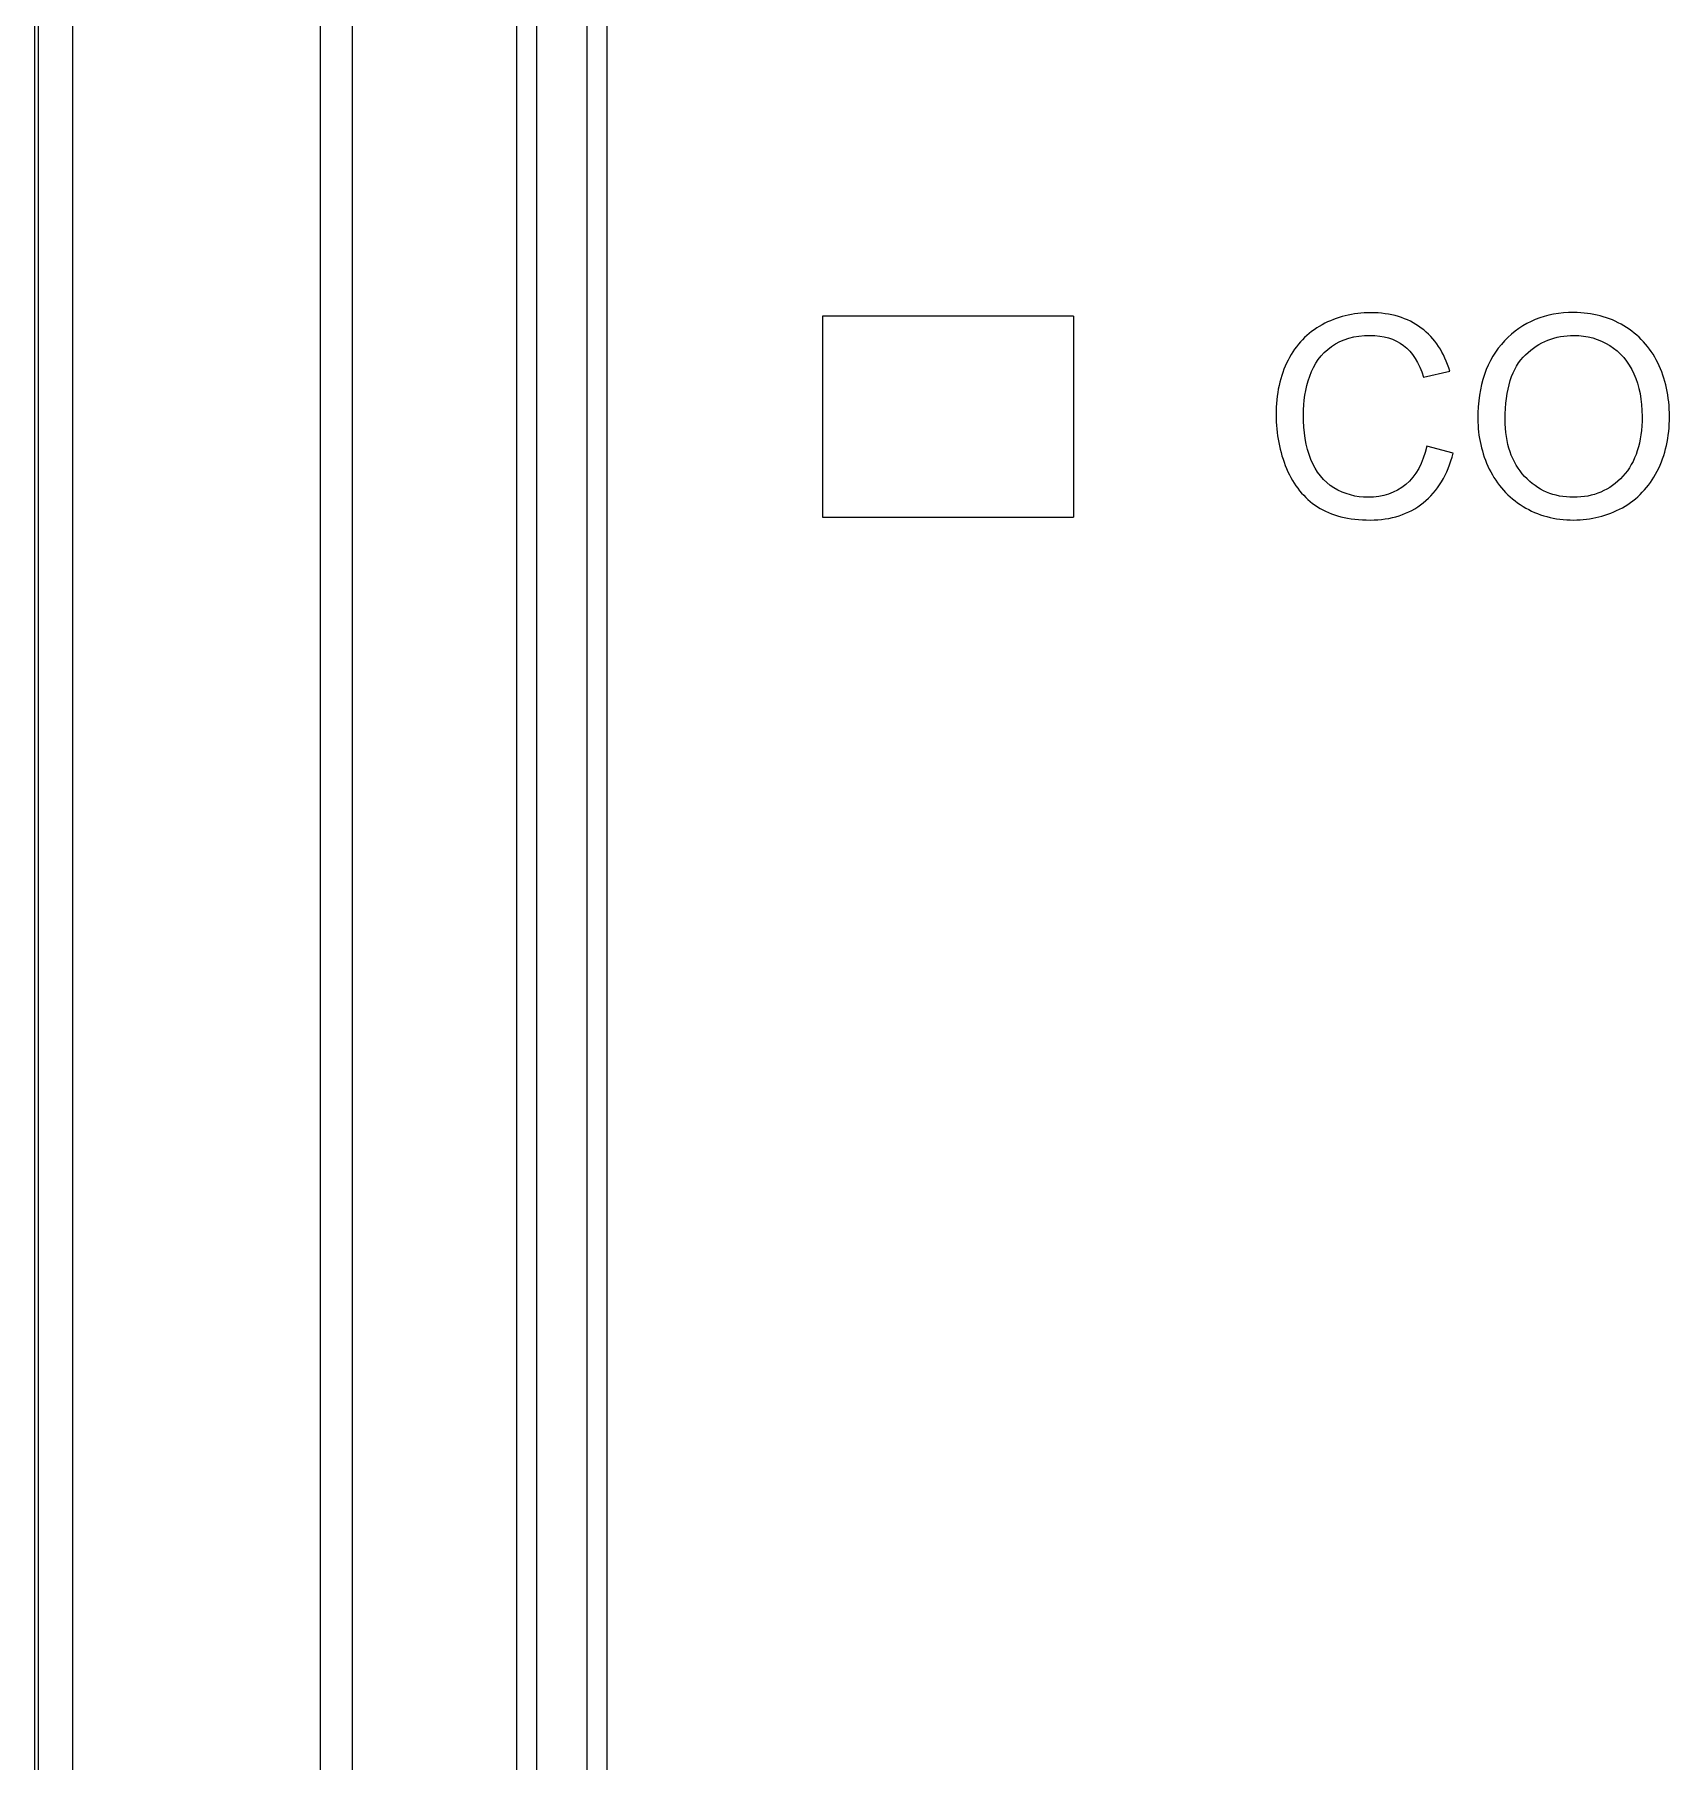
# Model space of a CAD drawing. Header units: millimetres. Extents: x 33157 to 59611, y -29750 to 1750.
# Drawn here: x 53869.28 to 53885.57, y 444.79 to 461.99 of the extents above; entities that cross this region are included whole.
import ezdxf

# ---------------------------------------------------------------- set-up
doc = ezdxf.new("R2010")
doc.units = ezdxf.units.MM
doc.layers.get('0').update_dxf_attribs({"lineweight": 18})

msp = doc.modelspace()

# ---------------------------------------------------------------- linework, layer by layer
at = {"lineweight": 9}
for p, q in [((53869.281, 478.432), (53869.281, 379.932)), ((53869.281, 478.432), (53869.281, 379.932)), ((53869.281, 478.432), (53869.281, 379.932)), ((53869.281, 478.432), (53869.281, 379.932)), ((53869.281, 478.432), (53869.281, 379.932)), ((53869.281, 478.432), (53869.281, 379.932)), ((53869.281, 478.432), (53869.281, 379.932)), ((53869.281, 478.432), (53869.281, 379.932)), ((53869.281, 478.432), (53869.281, 379.932)), ((53869.281, 478.432), (53869.281, 379.932)), ((53869.281, 478.432), (53869.281, 379.932)), ((53869.281, 478.432), (53869.281, 379.932)), ((53869.281, 478.432), (53869.281, 379.932)), ((53869.281, 478.432), (53869.281, 379.932)), ((53869.281, 478.432), (53869.281, 379.932)), ((53869.281, 478.432), (53869.281, 379.932)), ((53869.281, 478.432), (53869.281, 379.932)), ((53869.281, 478.432), (53869.281, 379.932)), ((53869.281, 478.432), (53869.281, 379.932)), ((53869.281, 478.432), (53869.281, 379.932)), ((53869.281, 478.432), (53869.281, 379.932)), ((53869.319, 477.768), (53869.319, 380.596)), ((53869.319, 477.768), (53869.319, 380.596)), ((53869.319, 477.768), (53869.319, 380.596)), ((53869.319, 477.768), (53869.319, 380.596)), ((53869.319, 477.768), (53869.319, 380.596)), ((53869.319, 477.768), (53869.319, 380.596)), ((53869.319, 477.768), (53869.319, 380.596)), ((53869.319, 477.768), (53869.319, 380.596)), ((53869.319, 477.768), (53869.319, 380.596)), ((53869.319, 477.768), (53869.319, 380.596)), ((53869.319, 477.768), (53869.319, 380.596)), ((53869.319, 477.768), (53869.319, 380.596)), ((53869.319, 477.768), (53869.319, 380.596)), ((53869.319, 477.768), (53869.319, 380.596)), ((53869.319, 477.768), (53869.319, 380.596)), ((53869.319, 477.768), (53869.319, 380.596)), ((53869.319, 477.768), (53869.319, 380.596)), ((53869.319, 477.768), (53869.319, 380.596)), ((53869.319, 477.768), (53869.319, 380.596)), ((53869.319, 477.768), (53869.319, 380.596)), ((53869.319, 477.768), (53869.319, 380.596)), ((53869.661, 477.768), (53869.661, 380.596)), ((53869.661, 477.768), (53869.661, 380.596)), ((53869.661, 477.768), (53869.661, 380.596)), ((53869.661, 477.768), (53869.661, 380.596)), ((53869.661, 477.768), (53869.661, 380.596)), ((53869.661, 477.768), (53869.661, 380.596)), ((53869.661, 477.768), (53869.661, 380.596)), ((53869.661, 477.768), (53869.661, 380.596)), ((53869.661, 477.768), (53869.661, 380.596)), ((53869.661, 477.768), (53869.661, 380.596)), ((53869.661, 477.768), (53869.661, 380.596)), ((53869.661, 477.768), (53869.661, 380.596)), ((53869.661, 477.768), (53869.661, 380.596)), ((53869.661, 477.768), (53869.661, 380.596)), ((53869.661, 477.768), (53869.661, 380.596)), ((53869.661, 477.768), (53869.661, 380.596)), ((53869.661, 477.768), (53869.661, 380.596)), ((53869.661, 477.768), (53869.661, 380.596)), ((53869.661, 477.768), (53869.661, 380.596)), ((53869.661, 477.768), (53869.661, 380.596)), ((53869.661, 477.768), (53869.661, 380.596)), ((53872.127, 473.452), (53872.127, 384.913)), ((53872.127, 473.452), (53872.127, 384.913)), ((53872.127, 473.452), (53872.127, 384.913)), ((53872.127, 473.452), (53872.127, 384.913)), ((53872.127, 473.452), (53872.127, 384.913)), ((53872.127, 473.452), (53872.127, 384.913)), ((53872.127, 473.452), (53872.127, 384.913)), ((53872.127, 473.452), (53872.127, 384.913)), ((53872.127, 473.452), (53872.127, 384.913)), ((53872.127, 473.452), (53872.127, 384.913)), ((53872.127, 473.452), (53872.127, 384.913)), ((53872.127, 473.452), (53872.127, 384.913)), ((53872.127, 473.452), (53872.127, 384.913)), ((53872.127, 473.452), (53872.127, 384.913)), ((53872.127, 473.452), (53872.127, 384.913)), ((53872.127, 473.452), (53872.127, 384.913)), ((53872.127, 473.452), (53872.127, 384.913)), ((53872.127, 473.452), (53872.127, 384.913)), ((53872.127, 473.452), (53872.127, 384.913)), ((53872.127, 473.452), (53872.127, 384.913)), ((53872.127, 473.452), (53872.127, 384.913)), ((53872.444, 473.452), (53872.444, 384.913)), ((53872.444, 473.452), (53872.444, 384.913)), ((53872.444, 473.452), (53872.444, 384.913)), ((53872.444, 473.452), (53872.444, 384.913)), ((53872.444, 473.452), (53872.444, 384.913)), ((53872.444, 473.452), (53872.444, 384.913)), ((53872.444, 473.452), (53872.444, 384.913)), ((53872.444, 473.452), (53872.444, 384.913)), ((53872.444, 473.452), (53872.444, 384.913)), ((53872.444, 473.452), (53872.444, 384.913)), ((53872.444, 473.452), (53872.444, 384.913)), ((53872.444, 473.452), (53872.444, 384.913)), ((53872.444, 473.452), (53872.444, 384.913)), ((53872.444, 473.452), (53872.444, 384.913)), ((53872.444, 473.452), (53872.444, 384.913)), ((53872.444, 473.452), (53872.444, 384.913)), ((53872.444, 473.452), (53872.444, 384.913)), ((53872.444, 473.452), (53872.444, 384.913)), ((53872.444, 473.452), (53872.444, 384.913)), ((53872.444, 473.452), (53872.444, 384.913)), ((53872.444, 473.452), (53872.444, 384.913)), ((53874.081, 473.182), (53874.081, 385.182)), ((53874.081, 473.182), (53874.081, 385.182)), ((53874.081, 473.182), (53874.081, 385.182)), ((53874.081, 473.182), (53874.081, 385.182)), ((53874.081, 473.182), (53874.081, 385.182)), ((53874.081, 473.182), (53874.081, 385.182)), ((53874.081, 473.182), (53874.081, 385.182)), ((53874.081, 473.182), (53874.081, 385.182)), ((53874.081, 473.182), (53874.081, 385.182)), ((53874.081, 473.182), (53874.081, 385.182)), ((53874.081, 473.182), (53874.081, 385.182)), ((53874.081, 473.182), (53874.081, 385.182)), ((53874.081, 473.182), (53874.081, 385.182)), ((53874.081, 473.182), (53874.081, 385.182)), ((53874.081, 473.182), (53874.081, 385.182)), ((53874.081, 473.182), (53874.081, 385.182)), ((53874.081, 473.182), (53874.081, 385.182)), ((53874.081, 473.182), (53874.081, 385.182)), ((53874.081, 473.182), (53874.081, 385.182)), ((53874.081, 473.182), (53874.081, 385.182)), ((53874.081, 473.182), (53874.081, 385.182)), ((53874.281, 473.182), (53874.281, 385.182)), ((53874.281, 473.182), (53874.281, 385.182)), ((53874.281, 473.182), (53874.281, 385.182)), ((53874.281, 473.182), (53874.281, 385.182)), ((53874.281, 473.182), (53874.281, 385.182)), ((53874.281, 473.182), (53874.281, 385.182)), ((53874.281, 473.182), (53874.281, 385.182)), ((53874.281, 473.182), (53874.281, 385.182)), ((53874.281, 473.182), (53874.281, 385.182)), ((53874.281, 473.182), (53874.281, 385.182)), ((53874.281, 473.182), (53874.281, 385.182)), ((53874.281, 473.182), (53874.281, 385.182)), ((53874.281, 473.182), (53874.281, 385.182)), ((53874.281, 473.182), (53874.281, 385.182)), ((53874.281, 473.182), (53874.281, 385.182)), ((53874.281, 473.182), (53874.281, 385.182)), ((53874.281, 473.182), (53874.281, 385.182)), ((53874.281, 473.182), (53874.281, 385.182)), ((53874.281, 473.182), (53874.281, 385.182)), ((53874.281, 473.182), (53874.281, 385.182)), ((53874.281, 473.182), (53874.281, 385.182)), ((53874.781, 473.182), (53874.781, 385.182)), ((53874.781, 473.182), (53874.781, 385.182)), ((53874.781, 473.182), (53874.781, 385.182)), ((53874.781, 473.182), (53874.781, 385.182)), ((53874.781, 473.182), (53874.781, 385.182)), ((53874.781, 473.182), (53874.781, 385.182)), ((53874.781, 473.182), (53874.781, 385.182)), ((53874.781, 473.182), (53874.781, 385.182)), ((53874.781, 473.182), (53874.781, 385.182)), ((53874.781, 473.182), (53874.781, 385.182)), ((53874.781, 473.182), (53874.781, 385.182)), ((53874.781, 473.182), (53874.781, 385.182)), ((53874.781, 473.182), (53874.781, 385.182)), ((53874.781, 473.182), (53874.781, 385.182)), ((53874.781, 473.182), (53874.781, 385.182)), ((53874.781, 473.182), (53874.781, 385.182)), ((53874.781, 473.182), (53874.781, 385.182)), ((53874.781, 473.182), (53874.781, 385.182)), ((53874.781, 473.182), (53874.781, 385.182)), ((53874.781, 473.182), (53874.781, 385.182)), ((53874.781, 473.182), (53874.781, 385.182)), ((53874.981, 473.182), (53874.981, 385.182)), ((53874.981, 473.182), (53874.981, 385.182)), ((53874.981, 473.182), (53874.981, 385.182)), ((53874.981, 473.182), (53874.981, 385.182)), ((53874.981, 473.182), (53874.981, 385.182)), ((53874.981, 473.182), (53874.981, 385.182)), ((53874.981, 473.182), (53874.981, 385.182)), ((53874.981, 473.182), (53874.981, 385.182)), ((53874.981, 473.182), (53874.981, 385.182)), ((53874.981, 473.182), (53874.981, 385.182)), ((53874.981, 473.182), (53874.981, 385.182)), ((53874.981, 473.182), (53874.981, 385.182)), ((53874.981, 473.182), (53874.981, 385.182)), ((53874.981, 473.182), (53874.981, 385.182)), ((53874.981, 473.182), (53874.981, 385.182)), ((53874.981, 473.182), (53874.981, 385.182)), ((53874.981, 473.182), (53874.981, 385.182)), ((53874.981, 473.182), (53874.981, 385.182)), ((53874.981, 473.182), (53874.981, 385.182)), ((53874.981, 473.182), (53874.981, 385.182)), ((53874.981, 473.182), (53874.981, 385.182)), ((53877.131, 459.182), (53877.131, 459.182)), ((53877.131, 459.182), (53877.131, 459.182)), ((53877.131, 459.182), (53877.131, 457.182)), ((53877.131, 459.182), (53877.131, 457.182)), ((53877.131, 459.182), (53877.131, 457.182)), ((53877.131, 459.182), (53877.131, 457.182)), ((53877.131, 459.182), (53877.131, 457.182)), ((53877.131, 459.182), (53877.131, 457.182)), ((53877.131, 459.182), (53877.131, 457.182)), ((53877.131, 459.182), (53877.131, 457.182)), ((53877.131, 459.182), (53877.131, 457.182)), ((53877.131, 459.182), (53877.131, 457.182)), ((53877.131, 459.182), (53877.131, 457.182)), ((53877.131, 459.182), (53877.131, 457.182)), ((53877.131, 459.182), (53877.131, 457.182)), ((53877.131, 459.182), (53877.131, 457.182)), ((53877.131, 459.182), (53877.131, 457.182)), ((53877.131, 459.182), (53877.131, 457.182)), ((53877.131, 459.182), (53877.131, 457.182)), ((53877.131, 459.182), (53877.131, 457.182)), ((53877.131, 459.182), (53877.131, 457.182)), ((53877.131, 459.182), (53877.131, 457.182)), ((53877.131, 459.182), (53877.131, 457.182)), ((53879.631, 459.182), (53879.631, 459.182)), ((53879.631, 459.182), (53879.631, 459.182)), ((53879.631, 459.182), (53879.631, 457.182)), ((53879.631, 459.182), (53879.631, 457.182)), ((53879.631, 459.182), (53879.631, 457.182)), ((53879.631, 459.182), (53879.631, 457.182)), ((53879.631, 459.182), (53879.631, 457.182)), ((53879.631, 459.182), (53879.631, 457.182)), ((53879.631, 459.182), (53879.631, 457.182)), ((53879.631, 459.182), (53879.631, 457.182)), ((53879.631, 459.182), (53879.631, 457.182)), ((53879.631, 459.182), (53879.631, 457.182)), ((53879.631, 459.182), (53879.631, 457.182)), ((53879.631, 459.182), (53879.631, 457.182)), ((53879.631, 459.182), (53879.631, 457.182)), ((53879.631, 459.182), (53879.631, 457.182)), ((53879.631, 459.182), (53879.631, 457.182)), ((53879.631, 459.182), (53879.631, 457.182)), ((53879.631, 459.182), (53879.631, 457.182)), ((53879.631, 459.182), (53879.631, 457.182)), ((53879.631, 459.182), (53879.631, 457.182)), ((53879.631, 459.182), (53879.631, 457.182)), ((53879.631, 459.182), (53879.631, 457.182)), ((53877.131, 457.182), (53877.131, 457.182)), ((53877.131, 457.182), (53877.131, 457.182)), ((53879.631, 457.182), (53879.631, 457.182)), ((53879.631, 457.182), (53879.631, 457.182))]:
    msp.add_line(p, q, dxfattribs=at)
for points in [[(53879.631, 459.182), (53879.631, 459.182), (53877.131, 459.182), (53877.131, 459.182)], [(53879.631, 459.182), (53879.631, 459.182), (53877.131, 459.182), (53877.131, 459.182)], [(53879.631, 459.182), (53879.631, 459.182), (53877.131, 459.182), (53877.131, 459.182)], [(53879.631, 459.182), (53879.631, 459.182), (53877.131, 459.182), (53877.131, 459.182)], [(53879.631, 459.182), (53879.631, 459.182), (53877.131, 459.182), (53877.131, 459.182)], [(53879.631, 459.182), (53879.631, 459.182), (53877.131, 459.182), (53877.131, 459.182)], [(53879.631, 459.182), (53879.631, 459.182), (53877.131, 459.182), (53877.131, 459.182)], [(53879.631, 459.182), (53879.631, 459.182), (53877.131, 459.182), (53877.131, 459.182)], [(53879.631, 459.182), (53879.631, 459.182), (53877.131, 459.182), (53877.131, 459.182)], [(53879.631, 459.182), (53879.631, 459.182), (53877.131, 459.182), (53877.131, 459.182)], [(53879.631, 459.182), (53879.631, 459.182), (53877.131, 459.182), (53877.131, 459.182)], [(53879.631, 459.182), (53879.631, 459.182), (53877.131, 459.182), (53877.131, 459.182)], [(53879.631, 459.182), (53879.631, 459.182), (53877.131, 459.182), (53877.131, 459.182)], [(53879.631, 459.182), (53879.631, 459.182), (53877.131, 459.182), (53877.131, 459.182)], [(53879.631, 459.182), (53879.631, 459.182), (53877.131, 459.182), (53877.131, 459.182)], [(53879.631, 459.182), (53879.631, 459.182), (53877.131, 459.182), (53877.131, 459.182)], [(53879.631, 459.182), (53879.631, 459.182), (53877.131, 459.182), (53877.131, 459.182)], [(53879.631, 459.182), (53879.631, 459.182), (53877.131, 459.182), (53877.131, 459.182)], [(53879.631, 459.182), (53879.631, 459.182), (53877.131, 459.182), (53877.131, 459.182)], [(53879.631, 459.182), (53879.631, 459.182), (53877.131, 459.182), (53877.131, 459.182)], [(53879.631, 459.182), (53879.631, 459.182), (53877.131, 459.182), (53877.131, 459.182)], [(53877.131, 457.182), (53877.131, 457.182), (53879.631, 457.182), (53879.631, 457.182)], [(53877.131, 457.182), (53877.131, 457.182), (53879.631, 457.182), (53879.631, 457.182)], [(53877.131, 457.182), (53877.131, 457.182), (53879.631, 457.182), (53879.631, 457.182)], [(53877.131, 457.182), (53877.131, 457.182), (53879.631, 457.182), (53879.631, 457.182)], [(53877.131, 457.182), (53877.131, 457.182), (53879.631, 457.182), (53879.631, 457.182)], [(53877.131, 457.182), (53877.131, 457.182), (53879.631, 457.182), (53879.631, 457.182)], [(53877.131, 457.182), (53877.131, 457.182), (53879.631, 457.182), (53879.631, 457.182)], [(53877.131, 457.182), (53877.131, 457.182), (53879.631, 457.182), (53879.631, 457.182)], [(53877.131, 457.182), (53877.131, 457.182), (53879.631, 457.182), (53879.631, 457.182)], [(53877.131, 457.182), (53877.131, 457.182), (53879.631, 457.182), (53879.631, 457.182)], [(53877.131, 457.182), (53877.131, 457.182), (53879.631, 457.182), (53879.631, 457.182)], [(53877.131, 457.182), (53877.131, 457.182), (53879.631, 457.182), (53879.631, 457.182)], [(53877.131, 457.182), (53877.131, 457.182), (53879.631, 457.182), (53879.631, 457.182)], [(53877.131, 457.182), (53877.131, 457.182), (53879.631, 457.182), (53879.631, 457.182)], [(53877.131, 457.182), (53877.131, 457.182), (53879.631, 457.182), (53879.631, 457.182)], [(53877.131, 457.182), (53877.131, 457.182), (53879.631, 457.182), (53879.631, 457.182)], [(53877.131, 457.182), (53877.131, 457.182), (53879.631, 457.182), (53879.631, 457.182)], [(53877.131, 457.182), (53877.131, 457.182), (53879.631, 457.182), (53879.631, 457.182)], [(53877.131, 457.182), (53877.131, 457.182), (53879.631, 457.182), (53879.631, 457.182)], [(53877.131, 457.182), (53877.131, 457.182), (53879.631, 457.182), (53879.631, 457.182)], [(53877.131, 457.182), (53877.131, 457.182), (53879.631, 457.182), (53879.631, 457.182)]]:
    msp.add_open_spline(points, degree=3, dxfattribs=at)
for points, knots in [([(53883.147, 457.886), (53883.147, 457.886), (53883.412, 457.819), (53883.412, 457.819), (53883.356, 457.603), (53883.256, 457.437), (53883.113, 457.323), (53882.969, 457.209), (53882.793, 457.152), (53882.585, 457.152), (53882.37, 457.152), (53882.195, 457.196), (53882.06, 457.283), (53881.925, 457.371), (53881.823, 457.498), (53881.752, 457.664), (53881.682, 457.83), (53881.647, 458.009), (53881.647, 458.199), (53881.647, 458.407), (53881.686, 458.588), (53881.766, 458.743), (53881.845, 458.898), (53881.958, 459.016), (53882.105, 459.096), (53882.252, 459.176), (53882.413, 459.216), (53882.589, 459.216), (53882.789, 459.216), (53882.957, 459.166), (53883.093, 459.064), (53883.229, 458.962), (53883.324, 458.819), (53883.377, 458.635), (53883.377, 458.635), (53883.117, 458.574), (53883.117, 458.574), (53883.071, 458.719), (53883.004, 458.824), (53882.916, 458.891), (53882.828, 458.957), (53882.717, 458.99), (53882.583, 458.99), (53882.43, 458.99), (53882.302, 458.954), (53882.199, 458.88), (53882.096, 458.806), (53882.023, 458.708), (53881.982, 458.584), (53881.94, 458.46), (53881.919, 458.332), (53881.919, 458.201), (53881.919, 458.031), (53881.944, 457.883), (53881.993, 457.756), (53882.043, 457.63), (53882.12, 457.535), (53882.224, 457.472), (53882.329, 457.409), (53882.442, 457.378), (53882.563, 457.378), (53882.711, 457.378), (53882.836, 457.421), (53882.939, 457.506), (53883.042, 457.592), (53883.111, 457.718), (53883.147, 457.886)], [0, 0, 0, 0, 132978.011765, 132978.011765, 132978.011765, 265956.023531, 265956.023531, 265956.023531, 398934.035296, 398934.035296, 398934.035296, 531912.047061, 531912.047061, 531912.047061, 664890.058827, 664890.058827, 664890.058827, 797868.070592, 797868.070592, 797868.070592, 930846.082357, 930846.082357, 930846.082357, 1063824.094123, 1063824.094123, 1063824.094123, 1196802.105888, 1196802.105888, 1196802.105888, 1329780.117653, 1329780.117653, 1329780.117653, 1462758.129419, 1462758.129419, 1462758.129419, 1595736.141184, 1595736.141184, 1595736.141184, 1728714.152949, 1728714.152949, 1728714.152949, 1861692.164715, 1861692.164715, 1861692.164715, 1994670.17648, 1994670.17648, 1994670.17648, 2127648.188245, 2127648.188245, 2127648.188245, 2260626.200011, 2260626.200011, 2260626.200011, 2393604.211776, 2393604.211776, 2393604.211776, 2526582.223541, 2526582.223541, 2526582.223541, 2659560.235307, 2659560.235307, 2659560.235307, 2792538.247072, 2792538.247072, 2792538.247072, 2925516.258838, 2925516.258838, 2925516.258838, 2925516.258838]), ([(53883.657, 458.159), (53883.657, 458.49), (53883.745, 458.749), (53883.923, 458.936), (53884.101, 459.124), (53884.331, 459.218), (53884.613, 459.218), (53884.797, 459.218), (53884.963, 459.174), (53885.111, 459.086), (53885.259, 458.997), (53885.371, 458.875), (53885.449, 458.717), (53885.527, 458.56), (53885.565, 458.381), (53885.565, 458.182), (53885.565, 457.979), (53885.525, 457.798), (53885.443, 457.638), (53885.361, 457.479), (53885.246, 457.358), (53885.096, 457.275), (53884.946, 457.193), (53884.784, 457.152), (53884.611, 457.152), (53884.423, 457.152), (53884.255, 457.197), (53884.107, 457.288), (53883.959, 457.379), (53883.847, 457.503), (53883.771, 457.66), (53883.695, 457.817), (53883.657, 457.983), (53883.657, 458.159)], [0, 0, 0, 0, 136455.29338, 136455.29338, 136455.29338, 272910.58676, 272910.58676, 272910.58676, 409365.88014, 409365.88014, 409365.88014, 545821.17352, 545821.17352, 545821.17352, 682276.466899, 682276.466899, 682276.466899, 818731.760279, 818731.760279, 818731.760279, 955187.053659, 955187.053659, 955187.053659, 1091642.347039, 1091642.347039, 1091642.347039, 1228097.640419, 1228097.640419, 1228097.640419, 1364552.933799, 1364552.933799, 1364552.933799, 1501008.227179, 1501008.227179, 1501008.227179, 1501008.227179]), ([(53883.929, 458.154), (53883.929, 457.914), (53883.993, 457.724), (53884.123, 457.586), (53884.252, 457.447), (53884.415, 457.378), (53884.61, 457.378), (53884.809, 457.378), (53884.972, 457.448), (53885.101, 457.588), (53885.229, 457.728), (53885.293, 457.926), (53885.293, 458.183), (53885.293, 458.345), (53885.265, 458.487), (53885.211, 458.608), (53885.156, 458.73), (53885.075, 458.824), (53884.97, 458.89), (53884.864, 458.957), (53884.745, 458.99), (53884.614, 458.99), (53884.427, 458.99), (53884.266, 458.926), (53884.131, 458.798), (53883.996, 458.669), (53883.929, 458.455), (53883.929, 458.154)], [0, 0, 0, 0, 137993.994575, 137993.994575, 137993.994575, 275987.98915, 275987.98915, 275987.98915, 413981.983725, 413981.983725, 413981.983725, 551975.978299, 551975.978299, 551975.978299, 689969.972874, 689969.972874, 689969.972874, 827963.967449, 827963.967449, 827963.967449, 965957.962024, 965957.962024, 965957.962024, 1103951.956599, 1103951.956599, 1103951.956599, 1241945.951174, 1241945.951174, 1241945.951174, 1241945.951174])]:
    msp.add_open_spline(points, degree=3, knots=knots)

doc.saveas('drawing.dxf')
